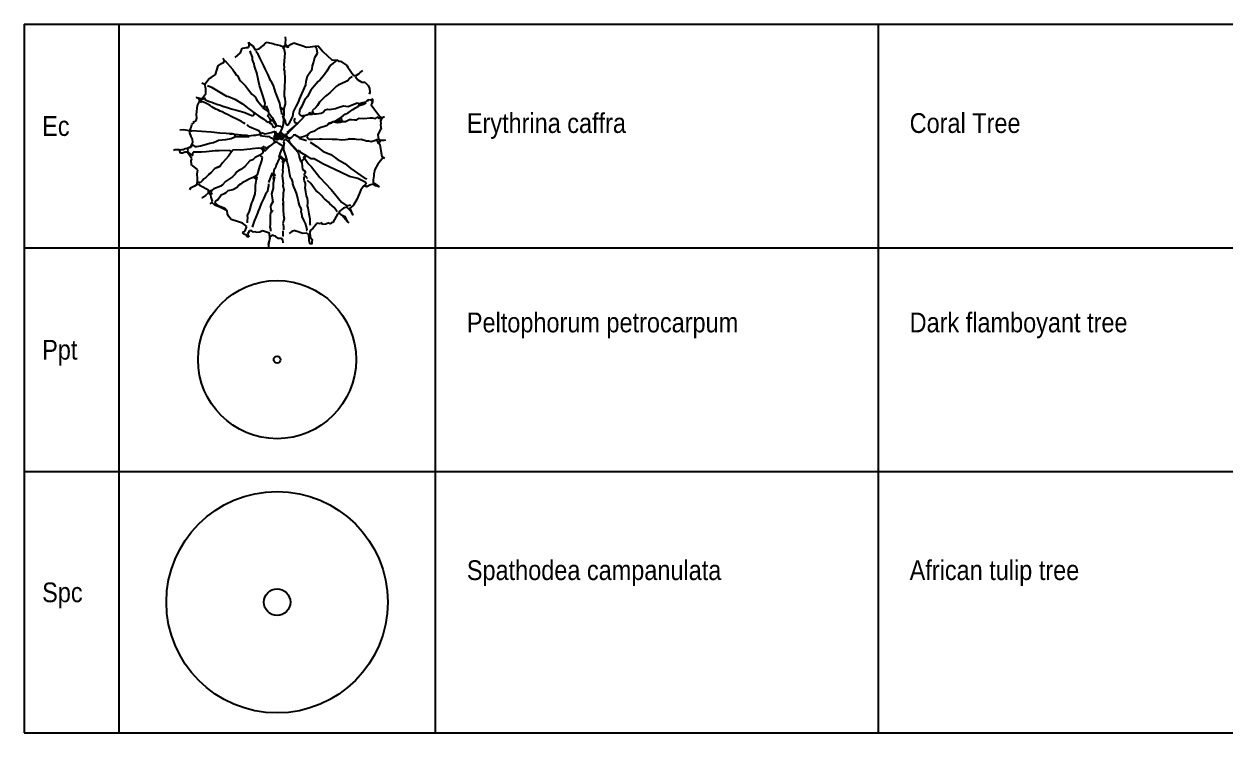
# Model space of a CAD drawing. Extents: x -2743 to -1606, y 314 to 679.
# Drawn here: x -1854.06 to -1816.06, y 555.73 to 578.15 of the extents above; entities that cross this region are included whole.
import ezdxf
from ezdxf.enums import TextEntityAlignment as Align

# ---------------------------------------------------------------- set-up
doc = ezdxf.new("R2010")
doc.units = 0
doc.header["$MEASUREMENT"] = 0
for name, color, linetype in [('Erythrina caffra', 3, 'Continuous'), ('LA-PLNT-DESIGN TEXT', 63, 'Continuous'), ('LA-PLNT-TABLE LINE', 202, 'Continuous'), ('Peltophorum petrocarpum', 71, 'Continuous'), ('Spathodea campanulata', 71, 'Continuous')]:
    doc.layers.add(name, color=color, linetype=linetype)
doc.styles.add('PLNT-LEG', font='arial.ttf', dxfattribs={"width": 0.85})

# ---------------------------------------------------------------- blocks, each defined once
blk = doc.blocks.new('PL-TAB')
at = {"style": 'PLNT-LEG'}
for tag, width, p in [('ABRV.', 0.85, (1.439, 0)), ('SYMBOL', 0.85, (7.527, 0)), ('HEIGHT', 0.85, (42.963, 0)), ('SPREAD', 0.85, (46.921, 0)), ('CALIBER', 0.85, (50.966, 0)), ('ROOTS', 0.85, (54.958, 0)), ('SPACING', 0.75, (59.078, 0)), ('QUANTITY', 0.9, (63.622, 0)), ('REMARKS', 0.9, (69.211, 0))]:
    blk.add_attdef(tag, text='', height=0.625, dxfattribs=dict(at, width=width)).set_placement(p, align=Align.CENTER)
at = {"style": 'PLNT-LEG', "width": 0.85}
for tag, p in [('BOTANICAL-NAME', (14, 0)), ('COMMON-NAME', (28, 0))]:
    blk.add_attdef(tag, p, '', height=0.625, dxfattribs=at)
blk = doc.blocks.new('SPATHODEA CAMPANULATA')
for radius in [3.5, 0.42]:
    blk.add_circle((0, 0), radius)
blk = doc.blocks.new('Peltophorum petrocarpum')
at = {"layer": 'Peltophorum petrocarpum'}
for radius in [2.5, 0.107]:
    blk.add_circle((0, 0), radius, dxfattribs=at)
blk = doc.blocks.new('Erythrina caffra')
at = {"layer": 'Erythrina caffra'}
for p, q in [((0.277, 3.023), (0.262, 3.13)), ((-1.158, 2.622), (-1.107, 2.778)), ((-1.107, 2.778), (-1.023, 2.787)), ((-1.023, 2.787), (-0.968, 2.792)), ((-0.968, 2.792), (-0.905, 2.799)), ((-0.905, 2.799), (-0.878, 2.847)), ((-0.878, 2.847), (-0.89, 2.966)), ((-0.89, 2.966), (-0.848, 2.899)), ((-0.826, 2.613), (-0.849, 2.687)), ((-0.848, 2.899), (-0.762, 2.848)), ((-0.762, 2.848), (-0.69, 2.725)), ((-0.69, 2.725), (-0.562, 2.749)), ((-0.602, 2.583), (-0.673, 2.665)), ((-0.562, 2.749), (-0.442, 2.856)), ((-0.442, 2.856), (-0.37, 2.944)), ((-0.37, 2.944), (-0.316, 2.963)), ((-0.316, 2.963), (-0.24, 2.946)), ((-0.24, 2.946), (-0.132, 2.922)), ((-0.132, 2.922), (-0.084, 2.902)), ((-0.084, 2.902), (0.107, 2.854)), ((0.107, 2.854), (0.206, 2.818)), ((0.185, 2.778), (0.281, 2.84)), ((0.222, 2.76), (0.185, 2.778)), ((0.206, 2.818), (0.268, 2.902)), ((0.255, 2.605), (0.222, 2.76)), ((0.268, 2.902), (0.269, 2.959)), ((0.268, 2.902), (0.32, 2.84)), ((0.269, 2.959), (0.277, 3.023)), ((0.281, 2.84), (0.319, 2.809)), ((0.319, 2.809), (0.375, 2.814)), ((0.32, 2.84), (0.401, 2.87)), ((0.401, 2.87), (0.444, 2.899)), ((0.444, 2.899), (0.531, 2.943)), ((0.531, 2.943), (0.692, 2.888)), ((0.692, 2.888), (0.779, 2.862)), ((0.779, 2.862), (0.925, 2.806)), ((0.925, 2.806), (1.051, 2.819)), ((1.051, 2.819), (1.19, 2.833)), ((1.19, 2.833), (1.295, 2.843)), ((1.257, 2.758), (1.19, 2.833)), ((1.279, 2.613), (1.257, 2.758)), ((1.295, 2.843), (1.446, 2.67)), ((1.446, 2.67), (1.733, 2.405)), ((-1.652, 2.386), (-1.414, 2.114)), ((-1.323, 2.475), (-1.158, 2.622)), ((-0.775, 2.488), (-0.826, 2.613)), ((-0.774, 2.41), (-0.775, 2.488)), ((-0.755, 2.356), (-0.774, 2.41)), ((-0.726, 2.274), (-0.755, 2.356)), ((-0.545, 2.472), (-0.602, 2.583)), ((-0.474, 2.324), (-0.545, 2.472)), ((-0.421, 2.217), (-0.474, 2.324)), ((0.227, 2.257), (0.235, 2.353)), ((0.235, 2.353), (0.247, 2.516)), ((0.247, 2.516), (0.255, 2.605)), ((1.122, 2.217), (1.147, 2.311)), ((1.147, 2.311), (1.19, 2.481)), ((1.19, 2.481), (1.279, 2.613)), ((1.894, 2.396), (1.714, 2.244)), ((1.733, 2.405), (1.894, 2.396)), ((1.887, 2.41), (1.942, 2.359)), ((1.942, 2.359), (2.001, 2.361)), ((2.001, 2.361), (2.201, 2.23)), ((-1.414, 2.114), (-1.347, 2.015)), ((-1.347, 2.015), (-1.293, 1.932)), ((-1.293, 1.932), (-1.252, 1.905)), ((-1.252, 1.905), (-1.195, 1.794)), ((-0.709, 2.209), (-0.726, 2.274)), ((-0.688, 2.141), (-0.709, 2.209)), ((-0.645, 1.997), (-0.688, 2.141)), ((-0.559, 1.594), (-0.645, 1.997)), ((-0.375, 2.116), (-0.421, 2.217)), ((-0.28, 1.935), (-0.375, 2.116)), ((-0.228, 1.803), (-0.28, 1.935)), ((0.236, 2.16), (0.227, 2.257)), ((0.228, 2.102), (0.236, 2.16)), ((0.248, 2.048), (0.228, 2.102)), ((0.26, 1.789), (0.248, 2.048)), ((0.967, 1.895), (1.114, 2.114)), ((1.114, 2.114), (1.122, 2.217)), ((1.569, 2.043), (1.47, 1.9)), ((1.643, 2.174), (1.569, 2.043)), ((1.714, 2.244), (1.643, 2.174)), ((2.201, 2.23), (2.232, 2.173)), ((2.232, 2.173), (2.431, 1.901)), ((2.431, 1.901), (2.531, 1.928)), ((2.531, 1.928), (2.484, 1.871)), ((2.58, 1.965), (2.531, 1.928)), ((2.531, 1.928), (2.58, 1.965)), ((2.58, 1.965), (2.628, 2.009)), ((2.628, 2.009), (2.71, 2.07)), ((-2.256, 1.491), (-2.288, 1.632)), ((-2.203, 1.595), (-2.078, 1.537)), ((-2.078, 1.537), (-1.599, 1.261)), ((-1.195, 1.794), (-1.158, 1.745)), ((-1.158, 1.745), (-1.053, 1.639)), ((-1.053, 1.639), (-1.002, 1.585)), ((-1.002, 1.585), (-0.937, 1.5)), ((-0.518, 1.464), (-0.559, 1.594)), ((-0.208, 1.749), (-0.228, 1.803)), ((-0.171, 1.693), (-0.208, 1.749)), ((-0.112, 1.593), (-0.171, 1.693)), ((-0.048, 1.381), (-0.112, 1.593)), ((0.239, 1.255), (0.245, 1.622)), ((0.245, 1.622), (0.255, 1.69)), ((0.255, 1.69), (0.26, 1.789)), ((0.79, 1.349), (0.908, 1.611)), ((0.908, 1.611), (0.921, 1.721)), ((0.921, 1.721), (0.967, 1.895)), ((1.175, 1.578), (1.065, 1.443)), ((1.302, 1.717), (1.175, 1.578)), ((1.354, 1.758), (1.302, 1.717)), ((1.404, 1.826), (1.354, 1.758)), ((1.47, 1.9), (1.404, 1.826)), ((1.867, 1.563), (1.672, 1.363)), ((1.939, 1.612), (1.867, 1.563)), ((2.004, 1.636), (1.939, 1.612)), ((2.206, 1.727), (2.004, 1.636)), ((2.248, 1.763), (2.206, 1.727)), ((2.305, 1.825), (2.248, 1.763)), ((2.371, 1.867), (2.305, 1.825)), ((2.484, 1.871), (2.55, 1.772)), ((2.55, 1.772), (2.681, 1.697)), ((2.783, 1.69), (2.681, 1.697)), ((2.681, 1.697), (2.783, 1.69)), ((2.783, 1.69), (2.885, 1.594)), ((2.885, 1.594), (2.918, 1.502)), ((-2.531, 1.217), (-2.559, 1.207)), ((-2.559, 1.207), (-2.531, 1.217)), ((-2.471, 1.173), (-2.531, 1.217)), ((-2.531, 1.217), (-2.412, 1.183)), ((-2.44, 1.11), (-2.471, 1.173)), ((-2.425, 1.072), (-2.401, 1.142)), ((-2.412, 1.183), (-2.366, 1.184)), ((-2.401, 1.142), (-2.341, 1.176)), ((-2.366, 1.184), (-2.248, 1.344)), ((-2.341, 1.176), (-2.309, 1.214)), ((-2.309, 1.214), (-2.277, 1.137)), ((-2.248, 1.407), (-2.256, 1.491)), ((-2.248, 1.344), (-2.248, 1.407)), ((-1.599, 1.261), (-1.531, 1.25)), ((-1.531, 1.25), (-1.336, 1.167)), ((-1.336, 1.167), (-1.093, 1.019)), ((-0.937, 1.5), (-0.905, 1.461)), ((-0.905, 1.461), (-0.799, 1.323)), ((-0.799, 1.323), (-0.692, 1.236)), ((-0.692, 1.236), (-0.658, 1.176)), ((-0.658, 1.176), (-0.627, 1.119)), ((-0.487, 1.369), (-0.518, 1.464)), ((-0.446, 1.278), (-0.487, 1.369)), ((-0.379, 1.031), (-0.446, 1.278)), ((0.082, 1.031), (-0.048, 1.381)), ((0.254, 1.179), (0.239, 1.255)), ((0.264, 1.074), (0.254, 1.179)), ((0.674, 1.066), (0.706, 1.161)), ((0.706, 1.161), (0.79, 1.349)), ((0.966, 1.243), (0.872, 1.128)), ((1.065, 1.443), (0.966, 1.243)), ((1.477, 1.203), (1.381, 1.109)), ((1.531, 1.254), (1.477, 1.203)), ((1.574, 1.29), (1.531, 1.254)), ((1.672, 1.363), (1.574, 1.29)), ((2.809, 1.08), (2.884, 1.147)), ((2.868, 1.089), (2.884, 1.147)), ((2.884, 1.147), (2.958, 1.144)), ((2.937, 1.385), (2.913, 1.315)), ((2.918, 1.502), (2.937, 1.385)), ((2.958, 1.144), (3.036, 1.176)), ((3.021, 1.08), (2.958, 1.144)), ((3.015, 1.167), (3.021, 1.08)), ((-2.544, 0.67), (-2.537, 0.779)), ((-2.537, 0.779), (-2.531, 0.865)), ((-2.531, 0.865), (-2.52, 0.957)), ((-2.52, 0.957), (-2.44, 1.11)), ((-2.425, 1.072), (-2.433, 1.047)), ((-2.377, 1.077), (-2.425, 1.072)), ((-2.33, 1.071), (-2.377, 1.077)), ((-2.23, 1.021), (-2.33, 1.071)), ((-2.277, 1.137), (-2.135, 1.091)), ((-2.119, 0.962), (-2.23, 1.021)), ((-2.135, 1.091), (-2.066, 1.066)), ((-2.061, 0.915), (-2.119, 0.962)), ((-2.066, 1.066), (-1.992, 1.038)), ((-1.938, 0.847), (-2.061, 0.915)), ((-1.992, 1.038), (-1.868, 0.994)), ((-1.853, 0.809), (-1.938, 0.847)), ((-1.868, 0.994), (-1.788, 0.967)), ((-1.798, 0.783), (-1.853, 0.809)), ((-1.739, 0.761), (-1.798, 0.783)), ((-1.788, 0.967), (-1.715, 0.939)), ((-1.643, 0.714), (-1.739, 0.761)), ((-1.715, 0.939), (-1.534, 0.887)), ((-1.534, 0.887), (-1.447, 0.861)), ((-1.447, 0.861), (-1.283, 0.81)), ((-1.283, 0.81), (-1.171, 0.783)), ((-1.171, 0.783), (-1.092, 0.762)), ((-1.093, 1.019), (-0.889, 0.853)), ((-1.092, 0.762), (-1.022, 0.738)), ((-0.889, 0.853), (-0.586, 0.637)), ((-0.719, 0.694), (-0.784, 0.786)), ((-0.627, 1.119), (-0.459, 0.917)), ((-0.459, 0.917), (-0.382, 0.95)), ((-0.446, 0.887), (-0.378, 0.915)), ((-0.269, 0.774), (-0.446, 0.887)), ((-0.382, 0.95), (-0.379, 1.031)), ((-0.378, 0.915), (-0.347, 0.953)), ((-0.347, 0.953), (-0.269, 0.774)), ((-0.249, 0.681), (-0.269, 0.774)), ((0.109, 0.9), (0.082, 1.031)), ((0.137, 0.801), (0.109, 0.9)), ((0.109, 0.9), (0.215, 0.834)), ((0.152, 0.686), (0.137, 0.801)), ((0.21, 0.773), (0.209, 0.678)), ((0.215, 0.834), (0.21, 0.773)), ((0.215, 0.834), (0.21, 0.773)), ((0.215, 0.834), (0.271, 1.005)), ((0.271, 1.005), (0.264, 1.074)), ((0.497, 0.615), (0.524, 0.766)), ((0.524, 0.766), (0.571, 0.862)), ((0.571, 0.862), (0.603, 0.925)), ((0.603, 0.925), (0.674, 1.066)), ((0.71, 0.813), (0.701, 0.692)), ((0.784, 0.943), (0.71, 0.813)), ((0.872, 1.128), (0.784, 0.943)), ((1.231, 0.911), (1.106, 0.789)), ((1.106, 0.789), (1.154, 0.699)), ((1.276, 0.958), (1.231, 0.911)), ((1.343, 1.063), (1.276, 0.958)), ((1.381, 1.109), (1.343, 1.063)), ((1.452, 0.75), (1.518, 0.823)), ((1.518, 0.823), (1.59, 0.841)), ((1.59, 0.841), (1.658, 0.837)), ((1.658, 0.837), (1.852, 0.864)), ((1.852, 0.864), (1.929, 0.903)), ((1.865, 0.841), (1.868, 0.844)), ((1.929, 0.903), (1.991, 0.917)), ((1.991, 0.917), (2.097, 0.952)), ((2.097, 0.952), (2.243, 0.935)), ((2.243, 0.935), (2.531, 1.045)), ((2.245, 0.734), (2.394, 0.837)), ((2.394, 0.837), (2.438, 0.852)), ((2.438, 0.852), (2.483, 0.892)), ((2.483, 0.892), (2.57, 0.936)), ((2.531, 1.045), (2.608, 1.021)), ((2.57, 0.936), (2.608, 1.021)), ((2.737, 0.991), (2.594, 0.949)), ((2.608, 1.021), (2.672, 1.045)), ((2.608, 1.021), (2.672, 1.045)), ((2.672, 1.045), (2.809, 1.08)), ((2.672, 1.045), (2.81, 1.041)), ((2.81, 1.041), (2.737, 0.991)), ((2.829, 1.057), (2.832, 1.061)), ((2.969, 0.994), (2.977, 0.987)), ((3.021, 1.08), (2.977, 0.987)), ((3.021, 1.08), (2.977, 0.987)), ((2.977, 0.987), (3.059, 0.869)), ((3.059, 0.869), (3.244, 0.609)), ((-2.692, 0.356), (-2.617, 0.423)), ((-2.617, 0.423), (-2.656, 0.461)), ((-2.633, 0.442), (-2.553, 0.486)), ((-2.553, 0.486), (-2.539, 0.557)), ((-2.539, 0.557), (-2.544, 0.67)), ((-1.543, 0.664), (-1.643, 0.714)), ((-1.476, 0.629), (-1.543, 0.664)), ((-1.365, 0.57), (-1.476, 0.629)), ((-1.317, 0.55), (-1.365, 0.57)), ((-1.254, 0.524), (-1.317, 0.55)), ((-1.124, 0.456), (-1.254, 0.524)), ((-1.061, 0.417), (-1.124, 0.456)), ((-1.004, 0.384), (-1.061, 0.417)), ((-1.022, 0.738), (-0.901, 0.69)), ((-1.004, 0.384), (-1.004, 0.384)), ((-0.901, 0.69), (-0.766, 0.637)), ((-0.766, 0.637), (-0.719, 0.694)), ((-0.586, 0.637), (-0.421, 0.534)), ((-0.421, 0.534), (-0.344, 0.471)), ((-0.344, 0.471), (-0.28, 0.432)), ((-0.298, 0.638), (-0.249, 0.681)), ((-0.239, 0.577), (-0.298, 0.638)), ((-0.28, 0.432), (-0.217, 0.463)), ((-0.242, 0.4), (-0.167, 0.531)), ((-0.157, 0.363), (-0.242, 0.4)), ((-0.24, 0.693), (-0.155, 0.585)), ((-0.195, 0.497), (-0.239, 0.577)), ((-0.217, 0.463), (-0.195, 0.497)), ((-0.167, 0.531), (-0.022, 0.317)), ((-0.155, 0.585), (-0.042, 0.371)), ((0.209, 0.678), (0.152, 0.686)), ((0.178, 0.633), (0.209, 0.678)), ((0.202, 0.568), (0.178, 0.633)), ((0.199, 0.424), (0.216, 0.506)), ((0.206, 0.361), (0.199, 0.424)), ((0.209, 0.678), (0.202, 0.568)), ((0.216, 0.506), (0.202, 0.568)), ((0.202, 0.568), (0.243, 0.516)), ((0.243, 0.516), (0.261, 0.405)), ((0.261, 0.405), (0.314, 0.336)), ((0.656, 0.402), (0.308, 0.111)), ((0.656, 0.402), (0.348, 0.097)), ((0.37, 0.367), (0.497, 0.615)), ((0.566, 0.559), (0.544, 0.493)), ((0.544, 0.493), (0.551, 0.424)), ((0.551, 0.424), (0.656, 0.402)), ((0.733, 0.474), (0.656, 0.402)), ((0.701, 0.692), (0.774, 0.626)), ((0.898, 0.652), (0.733, 0.474)), ((0.774, 0.626), (0.825, 0.648)), ((0.774, 0.626), (0.825, 0.648)), ((0.825, 0.648), (0.898, 0.652)), ((0.898, 0.652), (0.942, 0.667)), ((0.942, 0.667), (1.016, 0.703)), ((1.124, 0.678), (0.942, 0.667)), ((1.016, 0.703), (1.046, 0.755)), ((1.046, 0.755), (1.124, 0.678)), ((1.154, 0.699), (1.231, 0.7)), ((1.231, 0.7), (1.322, 0.709)), ((1.322, 0.709), (1.392, 0.716)), ((1.392, 0.716), (1.452, 0.75)), ((1.587, 0.344), (1.644, 0.413)), ((1.716, 0.4), (1.606, 0.367)), ((1.644, 0.413), (1.7, 0.419)), ((1.7, 0.419), (1.756, 0.449)), ((1.756, 0.449), (1.716, 0.4)), ((1.756, 0.449), (1.859, 0.481)), ((1.915, 0.416), (1.756, 0.449)), ((1.859, 0.481), (2.025, 0.582)), ((1.869, 0.454), (1.859, 0.481)), ((1.869, 0.454), (1.979, 0.51)), ((1.95, 0.451), (1.869, 0.454)), ((1.995, 0.428), (1.915, 0.416)), ((1.997, 0.477), (1.95, 0.451)), ((1.979, 0.51), (1.997, 0.477)), ((2.105, 0.453), (1.995, 0.428)), ((2.025, 0.582), (2.112, 0.658)), ((2.025, 0.582), (2.035, 0.477)), ((2.035, 0.477), (2.105, 0.453)), ((2.105, 0.453), (2.168, 0.452)), ((2.112, 0.658), (2.155, 0.687)), ((2.155, 0.687), (2.245, 0.734)), ((2.168, 0.452), (2.291, 0.524)), ((2.291, 0.524), (2.355, 0.517)), ((2.355, 0.517), (2.444, 0.508)), ((2.444, 0.508), (2.522, 0.509)), ((2.522, 0.509), (2.597, 0.562)), ((2.597, 0.562), (2.739, 0.555)), ((2.739, 0.555), (2.942, 0.568)), ((2.942, 0.568), (3.005, 0.568)), ((3.005, 0.568), (3.109, 0.546)), ((3.109, 0.546), (3.157, 0.597)), ((3.157, 0.597), (3.267, 0.559)), ((3.251, 0.539), (3.157, 0.597)), ((3.244, 0.609), (3.311, 0.574)), ((3.267, 0.559), (3.251, 0.539)), ((3.279, 0.401), (3.27, 0.344)), ((3.311, 0.574), (3.272, 0.471)), ((3.272, 0.471), (3.279, 0.401)), ((3.311, 0.574), (3.391, 0.617)), ((-2.964, 0.194), (-3.073, 0.187)), ((-2.899, 0.18), (-2.964, 0.194)), ((-2.771, 0.164), (-2.899, 0.18)), ((-2.771, 0.164), (-2.718, 0.268)), ((-2.757, 0.095), (-2.771, 0.164)), ((-2.69, 0.162), (-2.771, 0.164)), ((-2.771, 0.164), (-2.69, 0.162)), ((-2.713, -0.023), (-2.757, 0.095)), ((-2.718, 0.268), (-2.692, 0.356)), ((-2.084, 0.121), (-2.69, 0.162)), ((-1.805, 0.085), (-2.084, 0.121)), ((-1.413, 0.065), (-1.805, 0.085)), ((-1.508, 0.066), (-1.413, 0.065)), ((-1.329, 0.041), (-1.413, 0.065)), ((-1.332, -0.033), (-1.312, 0.047)), ((-1.332, -0.033), (-1.329, 0.041)), ((-1.329, 0.041), (-1.241, 0.04)), ((-1.312, 0.047), (-1.241, 0.04)), ((-1.241, 0.04), (-1.195, 0.034)), ((-1.241, 0.04), (-1.134, 0.029)), ((-1.195, 0.034), (-1.134, 0.029)), ((-1.134, 0.029), (-1.043, 0)), ((-1.134, 0.029), (-1.039, 0.028)), ((-1.039, 0.028), (-0.933, 0.025)), ((-0.913, 0.316), (-0.955, 0.343)), ((-0.933, 0.025), (-0.91, 0.006)), ((-0.853, 0.279), (-0.913, 0.316)), ((-0.91, 0.006), (-0.819, 0.008)), ((-0.805, 0.259), (-0.853, 0.279)), ((-0.819, 0.008), (-0.746, 0.019)), ((-0.731, 0.225), (-0.805, 0.259)), ((-0.746, 0.019), (-0.676, 0.019)), ((-0.684, 0.205), (-0.731, 0.225)), ((-0.603, 0.171), (-0.684, 0.205)), ((-0.676, 0.019), (-0.538, 0.054)), ((-0.55, 0.141), (-0.603, 0.171)), ((-0.521, 0.091), (-0.55, 0.141)), ((-0.538, 0.054), (-0.521, 0.091)), ((-0.533, -0.002), (-0.491, 0.111)), ((-0.491, 0.111), (-0.378, 0.07)), ((-0.378, 0.07), (-0.285, 0.09)), ((-0.285, 0.09), (-0.192, 0.11)), ((-0.192, 0.11), (-0.065, 0.147)), ((-0.101, 0.26), (-0.157, 0.363)), ((-0.022, 0.317), (-0.101, 0.26)), ((-0.098, -0.018), (-0.064, 0.031)), ((-0.087, -0.059), (-0.041, 0.051)), ((-0.064, 0.031), (-0.065, 0.147)), ((-0.065, 0.147), (-0.018, 0.064)), ((-0.06, -0.05), (-0.013, 0.008)), ((-0.042, 0.371), (-0.003, 0.333)), ((-0.041, 0.051), (0.061, 0.044)), ((-0.025, -0.046), (0.1, 0.012)), ((-0.018, 0.064), (0.058, 0.078)), ((-0.013, 0.008), (0.074, 0.02)), ((-0.003, 0.333), (0.095, 0.304)), ((0.058, 0.078), (0.127, 0.163)), ((0.061, 0.044), (0.115, 0.109)), ((0.074, 0.02), (0.118, 0.074)), ((0.095, 0.304), (0.17, 0.255)), ((0.115, 0.109), (0.184, 0.052)), ((0.118, 0.074), (0.157, 0.043)), ((0.122, 0.039), (0.142, -0.054)), ((0.127, 0.163), (0.17, 0.255)), ((0.157, 0.043), (0.178, -0.064)), ((0.17, 0.255), (0.206, 0.361)), ((0.184, 0.052), (0.213, -0.061)), ((0.257, 0.063), (0.25, -0.015)), ((0.348, 0.097), (0.273, 0.044)), ((0.273, 0.044), (0.304, -0.027)), ((0.314, 0.336), (0.37, 0.367)), ((0.441, -0.056), (0.545, 0.032)), ((0.545, 0.032), (0.536, 0.052)), ((0.554, 0.044), (0.704, -0.047)), ((0.852, -0.007), (0.967, 0.039)), ((0.978, 0.03), (0.939, -0.034)), ((0.967, 0.039), (1.025, 0.087)), ((1.025, 0.087), (1.091, 0.129)), ((1.091, 0.129), (1.191, 0.157)), ((1.191, 0.157), (1.323, 0.241)), ((1.323, 0.241), (1.383, 0.275)), ((1.383, 0.275), (1.503, 0.304)), ((1.503, 0.304), (1.587, 0.344)), ((3.282, 0.226), (3.184, 0.05)), ((3.184, 0.05), (3.209, -0.099)), ((3.27, 0.344), (3.277, 0.274)), ((3.277, 0.274), (3.294, 0.216)), ((-2.839, -0.388), (-2.728, -0.331)), ((-2.839, -0.388), (-2.715, -0.355)), ((-2.728, -0.331), (-2.66, -0.208)), ((-2.715, -0.355), (-2.677, -0.277)), ((-2.67, -0.104), (-2.713, -0.023)), ((-2.677, -0.277), (-2.605, -0.336)), ((-2.66, -0.208), (-2.67, -0.104)), ((-2.605, -0.336), (-2.541, -0.337)), ((-2.541, -0.337), (-2.417, -0.311)), ((-2.417, -0.311), (-2.304, -0.282)), ((-2.304, -0.282), (-2.129, -0.232)), ((-2.129, -0.232), (-2.009, -0.203)), ((-2.009, -0.203), (-1.914, -0.165)), ((-1.914, -0.165), (-1.857, -0.135)), ((-1.857, -0.135), (-1.623, -0.115)), ((-1.623, -0.115), (-1.45, -0.083)), ((-1.45, -0.083), (-1.332, -0.033)), ((-1.032, -0.041), (-1.332, -0.033)), ((-1.043, 0), (-0.951, -0.005)), ((-0.882, -0.03), (-1.032, -0.041)), ((-0.951, -0.005), (-0.882, -0.03)), ((-0.298, -0.028), (-0.533, -0.002)), ((-0.5, -0.393), (-0.395, -0.319)), ((-0.22, -0.316), (-0.396, -0.492)), ((-0.395, -0.319), (-0.39, -0.368)), ((-0.39, -0.368), (-0.339, -0.384)), ((-0.339, -0.384), (-0.22, -0.316)), ((-0.249, -0.023), (-0.298, -0.028)), ((-0.174, -0.072), (-0.249, -0.023)), ((-0.177, -0.287), (-0.22, -0.316)), ((-0.121, -0.242), (-0.177, -0.287)), ((-0.099, -0.113), (-0.174, -0.072)), ((-0.011, -0.185), (-0.121, -0.242)), ((-0.067, -0.191), (-0.099, -0.113)), ((-0.016, -0.13), (-0.087, -0.059)), ((-0.006, -0.093), (-0.06, -0.05)), ((0.097, -0.03), (-0.025, -0.046)), ((0.092, -0.091), (-0.016, -0.13)), ((0.066, -0.248), (-0.011, -0.185)), ((0.093, -0.059), (-0.006, -0.093)), ((0.198, -0.337), (0.066, -0.248)), ((0.162, -0.122), (0.092, -0.091)), ((0.159, -0.087), (0.093, -0.059)), ((0.142, -0.054), (0.097, -0.03)), ((0.155, -0.429), (0.198, -0.337)), ((0.178, -0.064), (0.159, -0.087)), ((0.213, -0.061), (0.162, -0.122)), ((0.263, -0.102), (0.189, -0.176)), ((0.189, -0.176), (0.219, -0.233)), ((0.219, -0.233), (0.198, -0.337)), ((0.198, -0.337), (0.201, -0.435)), ((0.25, -0.015), (0.327, -0.078)), ((0.382, -0.206), (0.263, -0.102)), ((0.304, -0.027), (0.352, -0.047)), ((0.327, -0.078), (0.441, -0.056)), ((0.352, -0.047), (0.441, -0.056)), ((0.441, -0.056), (0.359, -0.117)), ((0.359, -0.117), (0.392, -0.194)), ((0.673, -0.539), (0.382, -0.206)), ((0.392, -0.194), (0.653, -0.485)), ((0.931, -0.158), (0.697, -0.079)), ((0.704, -0.047), (0.786, -0.025)), ((0.786, -0.025), (0.852, -0.007)), ((0.939, -0.034), (1.002, -0.098)), ((1.002, -0.098), (1.125, -0.103)), ((1.046, -0.2), (1.259, -0.336)), ((1.125, -0.103), (1.342, -0.089)), ((1.259, -0.336), (1.453, -0.494)), ((1.342, -0.089), (1.42, -0.095)), ((1.42, -0.095), (1.737, -0.098)), ((1.737, -0.098), (1.809, -0.105)), ((1.809, -0.105), (1.89, -0.108)), ((1.89, -0.108), (1.965, -0.118)), ((1.965, -0.118), (2.05, -0.123)), ((2.05, -0.123), (2.158, -0.116)), ((2.158, -0.116), (2.248, -0.1)), ((2.248, -0.1), (2.304, -0.094)), ((2.304, -0.094), (2.248, -0.1)), ((2.304, -0.094), (2.451, -0.087)), ((2.451, -0.087), (2.499, -0.106)), ((2.499, -0.106), (2.573, -0.11)), ((2.573, -0.11), (2.657, -0.108)), ((2.657, -0.108), (2.827, -0.151)), ((2.827, -0.151), (2.891, -0.159)), ((2.891, -0.159), (2.97, -0.172)), ((2.97, -0.172), (3.114, -0.136)), ((3.114, -0.136), (3.174, -0.102)), ((3.179, -0.151), (3.114, -0.136)), ((3.174, -0.102), (3.273, -0.138)), ((3.205, -0.236), (3.179, -0.151)), ((3.273, -0.138), (3.205, -0.236)), ((3.209, -0.099), (3.273, -0.138)), ((3.273, -0.138), (3.385, -0.134)), ((3.385, -0.134), (3.441, -0.128)), ((-3.225, -0.437), (-3.279, -0.457)), ((-3.087, -0.441), (-3.225, -0.437)), ((-3.087, -0.441), (-3.025, -0.428)), ((-3.056, -0.544), (-3.087, -0.441)), ((-2.992, -0.544), (-3.056, -0.544)), ((-3.025, -0.428), (-2.965, -0.425)), ((-2.907, -0.518), (-2.992, -0.544)), ((-2.965, -0.425), (-2.905, -0.398)), ((-2.84, -0.515), (-2.907, -0.518)), ((-2.905, -0.398), (-2.839, -0.388)), ((-2.783, -0.594), (-2.84, -0.515)), ((-2.799, -0.465), (-2.839, -0.388)), ((-2.828, -0.493), (-2.799, -0.465)), ((-2.663, -0.627), (-2.828, -0.493)), ((-2.696, -0.722), (-2.783, -0.594)), ((-2.718, -0.788), (-2.696, -0.722)), ((-2.651, -0.51), (-2.681, -0.594)), ((-2.681, -0.594), (-2.663, -0.627)), ((-2.604, -0.516), (-2.651, -0.51)), ((-2.394, -0.509), (-2.604, -0.516)), ((-2.243, -0.504), (-2.394, -0.509)), ((-1.961, -0.473), (-2.243, -0.504)), ((-1.831, -0.47), (-1.961, -0.473)), ((-1.49, -0.461), (-1.831, -0.47)), ((-1.627, -0.745), (-1.723, -0.847)), ((-1.539, -0.645), (-1.627, -0.745)), ((-1.489, -0.577), (-1.539, -0.645)), ((-1.455, -0.496), (-1.49, -0.461)), ((-1.403, -0.455), (-1.489, -0.577)), ((-1.298, -0.445), (-1.403, -0.455)), ((-1.157, -0.452), (-1.298, -0.445)), ((-0.847, -0.417), (-1.157, -0.452)), ((-0.767, -0.751), (-0.858, -0.792)), ((-0.791, -0.412), (-0.847, -0.417)), ((-0.589, -0.384), (-0.791, -0.412)), ((-0.693, -0.683), (-0.767, -0.751)), ((-0.549, -0.609), (-0.693, -0.683)), ((-0.5, -0.393), (-0.589, -0.384)), ((-0.549, -0.609), (-0.453, -0.547)), ((-0.459, -0.67), (-0.549, -0.609)), ((-0.41, -0.416), (-0.5, -0.393)), ((-0.425, -0.474), (-0.5, -0.393)), ((-0.482, -0.793), (-0.459, -0.67)), ((-0.453, -0.547), (-0.425, -0.474)), ((-0.396, -0.492), (-0.41, -0.416)), ((0.066, -0.709), (-0.025, -0.923)), ((0.075, -0.659), (0.044, -0.698)), ((0.062, -0.661), (0.109, -0.54)), ((0.123, -0.679), (0.066, -0.709)), ((0.131, -0.654), (0.075, -0.659)), ((0.109, -0.54), (0.155, -0.429)), ((0.194, -0.788), (0.123, -0.679)), ((0.21, -0.737), (0.131, -0.654)), ((0.201, -0.435), (0.222, -0.504)), ((0.308, -0.766), (0.21, -0.737)), ((0.222, -0.504), (0.246, -0.568)), ((0.246, -0.568), (0.308, -0.766)), ((0.653, -0.485), (0.71, -0.455)), ((0.702, -0.621), (0.673, -0.539)), ((0.723, -0.689), (0.702, -0.621)), ((0.71, -0.455), (0.715, -0.504)), ((0.715, -0.504), (0.827, -0.57)), ((0.74, -0.755), (0.723, -0.689)), ((0.756, -0.813), (0.74, -0.755)), ((0.844, -0.737), (0.766, -0.801)), ((0.827, -0.57), (0.911, -0.6)), ((0.911, -0.6), (0.838, -0.674)), ((0.838, -0.674), (0.844, -0.737)), ((0.939, -0.629), (0.86, -0.686)), ((0.86, -0.686), (0.98, -0.868)), ((1.078, -0.724), (0.939, -0.629)), ((1.174, -0.725), (1.078, -0.724)), ((1.447, -0.884), (1.174, -0.725)), ((1.453, -0.494), (1.697, -0.59)), ((1.697, -0.59), (1.903, -0.733)), ((1.903, -0.733), (2.138, -0.873)), ((-2.732, -0.891), (-2.709, -0.878)), ((-2.503, -1.073), (-2.732, -0.891)), ((-2.709, -0.878), (-2.718, -0.788)), ((-2.523, -1.223), (-2.518, -1.13)), ((-2.518, -1.13), (-2.503, -1.073)), ((-1.978, -1.041), (-2.095, -1.169)), ((-1.894, -1.001), (-1.978, -1.041)), ((-1.803, -0.96), (-1.894, -1.001)), ((-1.894, -1.001), (-1.803, -0.96)), ((-1.803, -0.96), (-1.894, -1.001)), ((-1.723, -0.847), (-1.803, -0.96)), ((-1.271, -1.139), (-1.327, -1.208)), ((-1.208, -1.094), (-1.271, -1.139)), ((-1.271, -1.139), (-1.208, -1.094)), ((-1.148, -1.06), (-1.208, -1.094)), ((-1.105, -1.031), (-1.148, -1.06)), ((-1.017, -0.962), (-1.105, -1.031)), ((-0.858, -0.792), (-1.017, -0.962)), ((-0.614, -1.228), (-0.541, -0.968)), ((-0.541, -0.968), (-0.515, -0.88)), ((-0.515, -0.88), (-0.482, -0.793)), ((-0.107, -1.086), (-0.108, -1.181)), ((-0.054, -1.014), (-0.107, -1.086)), ((-0.025, -0.923), (-0.054, -1.014)), ((0.179, -1.128), (0.163, -1.256)), ((0.171, -0.801), (0.194, -0.788)), ((0.193, -0.852), (0.171, -0.801)), ((0.178, -1.012), (0.173, -1.072)), ((0.173, -1.072), (0.179, -1.128)), ((0.185, -0.94), (0.178, -1.012)), ((0.193, -0.852), (0.185, -0.94)), ((0.25, -0.783), (0.193, -0.852)), ((0.308, -0.766), (0.25, -0.783)), ((0.335, -0.897), (0.308, -0.766)), ((0.374, -0.999), (0.335, -0.897)), ((0.386, -1.086), (0.374, -0.999)), ((0.406, -1.218), (0.386, -1.086)), ((0.785, -0.856), (0.756, -0.813)), ((0.766, -0.801), (0.785, -0.856)), ((0.785, -0.856), (0.802, -1.062)), ((0.802, -1.062), (0.889, -1.113)), ((0.889, -1.113), (0.888, -1.176)), ((0.98, -0.868), (1.093, -0.98)), ((1.093, -0.98), (1.352, -1.313)), ((2.023, -1.158), (1.447, -0.884)), ((2.138, -0.873), (2.331, -1.031)), ((2.331, -1.031), (2.538, -1.174)), ((-2.527, -1.533), (-2.517, -1.387)), ((-2.513, -1.32), (-2.523, -1.223)), ((-2.517, -1.387), (-2.513, -1.32)), ((-2.481, -1.461), (-2.483, -1.447)), ((-2.433, -1.481), (-2.481, -1.461)), ((-2.398, -1.453), (-2.433, -1.481)), ((-2.363, -1.411), (-2.398, -1.453)), ((-2.315, -1.36), (-2.363, -1.411)), ((-2.25, -1.311), (-2.315, -1.36)), ((-2.199, -1.257), (-2.25, -1.311)), ((-2.16, -1.225), (-2.199, -1.257)), ((-2.16, -1.225), (-2.095, -1.169)), ((-2.095, -1.169), (-2.16, -1.225)), ((-1.628, -1.436), (-1.722, -1.551)), ((-1.66, -1.474), (-1.628, -1.436)), ((-1.406, -1.297), (-1.628, -1.436)), ((-1.327, -1.208), (-1.406, -1.297)), ((-1.106, -1.485), (-1.155, -1.522)), ((-1.015, -1.445), (-1.106, -1.485)), ((-0.878, -1.364), (-1.015, -1.445)), ((-0.787, -1.33), (-0.878, -1.364)), ((-0.736, -1.307), (-0.787, -1.33)), ((-0.736, -1.307), (-0.614, -1.228)), ((-0.736, -1.307), (-0.635, -1.294)), ((-0.652, -1.376), (-0.736, -1.307)), ((-0.652, -1.376), (-0.736, -1.307)), ((-0.682, -1.57), (-0.671, -1.502)), ((-0.671, -1.502), (-0.652, -1.376)), ((-0.635, -1.294), (-0.652, -1.376)), ((-0.266, -1.518), (-0.271, -1.592)), ((-0.262, -1.471), (-0.157, -1.186)), ((-0.157, -1.186), (-0.159, -1.165)), ((-0.145, -1.164), (-0.118, -1.295)), ((-0.118, -1.295), (-0.128, -1.374)), ((-0.086, -1.295), (-0.125, -1.5)), ((-0.125, -1.5), (-0.121, -1.651)), ((-0.108, -1.181), (-0.055, -1.25)), ((0.163, -1.256), (0.173, -1.347)), ((0.173, -1.347), (0.188, -1.5)), ((0.188, -1.5), (0.187, -1.563)), ((0.427, -1.325), (0.406, -1.218)), ((0.481, -1.4), (0.427, -1.325)), ((0.494, -1.462), (0.481, -1.4)), ((0.5, -1.518), (0.494, -1.462)), ((0.533, -1.61), (0.5, -1.518)), ((0.888, -1.176), (0.848, -1.24)), ((0.848, -1.24), (0.925, -1.303)), ((0.858, -1.408), (0.854, -1.296)), ((0.861, -1.417), (0.886, -1.507)), ((0.886, -1.507), (0.891, -1.563)), ((0.925, -1.303), (0.939, -1.346)), ((1.069, -1.503), (0.966, -1.414)), ((1.228, -1.723), (1.069, -1.503)), ((1.352, -1.313), (1.714, -1.692)), ((2.286, -1.283), (2.023, -1.158)), ((2.55, -1.351), (2.286, -1.283)), ((2.538, -1.174), (2.752, -1.324)), ((2.782, -1.458), (2.55, -1.351)), ((2.752, -1.324), (2.841, -1.357)), ((2.824, -1.524), (2.782, -1.458)), ((-2.736, -1.656), (-2.774, -1.702)), ((-2.616, -1.588), (-2.736, -1.656)), ((-2.527, -1.533), (-2.616, -1.588)), ((-2.468, -1.523), (-2.527, -1.533)), ((-2.431, -1.579), (-2.468, -1.523)), ((-2.167, -1.718), (-2.431, -1.579)), ((-2.263, -1.883), (-2.364, -1.96)), ((-2.165, -1.803), (-2.263, -1.883)), ((-2.165, -1.803), (-2.167, -1.718)), ((-2.095, -1.873), (-2.165, -1.803)), ((-2.127, -1.796), (-2.12, -1.724)), ((-2.062, -1.849), (-2.127, -1.796)), ((-2.12, -1.724), (-2.058, -1.711)), ((-2.082, -1.935), (-2.095, -1.873)), ((-2.058, -1.711), (-2.09, -1.781)), ((-2.09, -1.781), (-2.062, -1.849)), ((-1.998, -1.677), (-2.058, -1.711)), ((-1.775, -1.591), (-1.998, -1.677)), ((-1.764, -1.875), (-1.863, -2.012)), ((-1.775, -1.591), (-1.722, -1.551)), ((-1.722, -1.551), (-1.775, -1.591)), ((-1.677, -1.831), (-1.764, -1.875)), ((-1.624, -1.798), (-1.677, -1.831)), ((-1.556, -1.738), (-1.624, -1.798)), ((-1.401, -1.705), (-1.556, -1.738)), ((-1.26, -1.628), (-1.401, -1.705)), ((-1.207, -1.562), (-1.26, -1.628)), ((-1.155, -1.522), (-1.207, -1.562)), ((-0.767, -2.05), (-0.694, -1.835)), ((-0.694, -1.835), (-0.679, -1.707)), ((-0.679, -1.707), (-0.682, -1.57)), ((-0.37, -1.838), (-0.423, -1.973)), ((-0.304, -1.757), (-0.37, -1.838)), ((-0.292, -1.664), (-0.304, -1.757)), ((-0.271, -1.592), (-0.292, -1.664)), ((-0.121, -1.651), (-0.173, -1.832)), ((-0.173, -1.832), (-0.154, -1.957)), ((0.187, -1.563), (0.209, -1.709)), ((0.194, -1.806), (0.189, -1.929)), ((0.209, -1.709), (0.194, -1.806)), ((0.574, -1.701), (0.533, -1.61)), ((0.594, -1.755), (0.574, -1.701)), ((0.61, -1.813), (0.594, -1.755)), ((0.649, -1.922), (0.61, -1.813)), ((0.891, -1.563), (0.878, -1.635)), ((0.878, -1.635), (0.895, -1.771)), ((0.895, -1.771), (0.924, -1.891)), ((0.924, -1.891), (0.951, -1.983)), ((1.32, -1.798), (1.228, -1.723)), ((1.359, -1.837), (1.32, -1.798)), ((1.406, -1.888), (1.359, -1.837)), ((1.461, -1.946), (1.406, -1.888)), ((1.714, -1.692), (2.036, -2.096)), ((2.748, -1.578), (2.824, -1.524)), ((-2.364, -1.96), (-2.378, -1.961)), ((-2.064, -2.11), (-2.13, -2.151)), ((-2.041, -2.058), (-2.082, -1.935)), ((-2.064, -2.11), (-2.041, -2.058)), ((-1.968, -2.188), (-2.064, -2.11)), ((-1.916, -2.038), (-1.976, -2.111)), ((-1.976, -2.111), (-1.883, -2.194)), ((-1.784, -2.268), (-1.968, -2.188)), ((-1.863, -2.012), (-1.916, -2.038)), ((-1.883, -2.194), (-1.652, -2.287)), ((-1.58, -2.371), (-1.784, -2.268)), ((-0.875, -2.378), (-0.799, -2.12)), ((-0.799, -2.12), (-0.767, -2.05)), ((-0.558, -2.279), (-0.597, -2.381)), ((-0.502, -2.133), (-0.558, -2.279)), ((-0.423, -1.973), (-0.502, -2.133)), ((-0.133, -2.088), (-0.205, -2.215)), ((-0.205, -2.215), (-0.194, -2.359)), ((-0.154, -1.957), (-0.143, -2.03)), ((-0.143, -2.03), (-0.133, -2.088)), ((0.189, -1.929), (0.18, -1.987)), ((0.18, -1.987), (0.194, -2.126)), ((0.19, -2.186), (0.189, -2.282)), ((0.19, -2.186), (0.194, -2.126)), ((0.194, -2.126), (0.19, -2.186)), ((0.682, -2.077), (0.649, -1.922)), ((0.708, -2.194), (0.682, -2.077)), ((0.739, -2.258), (0.708, -2.194)), ((0.77, -2.315), (0.739, -2.258)), ((0.951, -1.983), (0.958, -2.053)), ((0.959, -2.13), (0.956, -2.212)), ((0.956, -2.212), (0.973, -2.27)), ((0.958, -2.053), (0.959, -2.13)), ((0.973, -2.27), (0.996, -2.398)), ((1.504, -1.988), (1.461, -1.946)), ((1.625, -2.099), (1.504, -1.988)), ((1.672, -2.15), (1.625, -2.099)), ((1.807, -2.267), (1.672, -2.15)), ((1.839, -2.306), (1.807, -2.267)), ((2.036, -2.096), (2.202, -2.206)), ((2.202, -2.206), (2.337, -2.182)), ((-1.652, -2.287), (-1.58, -2.371)), ((-1.563, -2.468), (-1.58, -2.371)), ((-1.536, -2.535), (-1.563, -2.468)), ((-1.451, -2.643), (-1.536, -2.535)), ((-1.222, -2.715), (-1.451, -2.643)), ((-0.932, -2.517), (-0.875, -2.378)), ((-0.928, -2.591), (-0.932, -2.517)), ((-0.93, -2.679), (-0.928, -2.591)), ((-0.615, -2.443), (-0.721, -2.69)), ((-0.597, -2.381), (-0.615, -2.443)), ((-0.203, -2.416), (-0.219, -2.53)), ((-0.219, -2.53), (-0.217, -2.59)), ((-0.217, -2.59), (-0.219, -2.671)), ((-0.149, -2.389), (-0.203, -2.416)), ((-0.194, -2.359), (-0.156, -2.358)), ((-0.156, -2.358), (-0.149, -2.389)), ((0.189, -2.282), (0.194, -2.337)), ((0.194, -2.337), (0.204, -2.505)), ((0.204, -2.505), (0.229, -2.609)), ((0.229, -2.609), (0.208, -2.688)), ((0.765, -2.407), (0.77, -2.315)), ((0.787, -2.457), (0.765, -2.407)), ((0.79, -2.549), (0.787, -2.457)), ((0.846, -2.659), (0.79, -2.549)), ((0.896, -2.77), (0.846, -2.659)), ((0.996, -2.398), (1.003, -2.467)), ((1.003, -2.467), (1.033, -2.619)), ((1.033, -2.619), (1.035, -2.781)), ((1.921, -2.456), (1.759, -2.733)), ((1.902, -2.402), (1.839, -2.306)), ((1.977, -2.451), (1.921, -2.456)), ((-1.091, -2.758), (-1.222, -2.715)), ((-1.092, -3.065), (-1.074, -3.028)), ((-0.96, -2.865), (-1.091, -2.758)), ((-1.074, -3.028), (-1.018, -3.022)), ((-1.018, -3.022), (-0.96, -2.865)), ((-0.939, -2.744), (-0.937, -2.743)), ((-0.937, -2.743), (-0.93, -2.679)), ((-0.873, -3.001), (-0.936, -3.109)), ((-0.821, -2.992), (-0.873, -3.001)), ((-0.746, -3.041), (-0.821, -2.992)), ((-0.721, -2.69), (-0.791, -2.88)), ((-0.676, -3.034), (-0.746, -3.041)), ((-0.663, -3.057), (-0.676, -3.034)), ((-0.457, -3.001), (-0.544, -3.045)), ((-0.235, -3.074), (-0.457, -3.001)), ((-0.217, -2.801), (-0.224, -2.872)), ((-0.224, -2.872), (-0.212, -2.952)), ((-0.219, -2.671), (-0.217, -2.801)), ((-0.212, -2.952), (-0.208, -3.012)), ((0.208, -2.688), (0.184, -2.764)), ((0.184, -2.764), (0.201, -2.854)), ((0.196, -3.158), (0.197, -2.999)), ((0.201, -2.854), (0.198, -2.972)), ((0.464, -3.025), (0.385, -3.082)), ((0.577, -2.989), (0.464, -3.025)), ((0.604, -3.011), (0.577, -2.989)), ((0.819, -3.085), (0.604, -3.011)), ((0.928, -2.873), (0.896, -2.77)), ((0.952, -2.976), (0.928, -2.873)), ((0.93, -3.003), (0.952, -2.976)), ((1.035, -2.781), (1.041, -2.819)), ((1.058, -2.98), (1.04, -3.041)), ((1.134, -2.926), (1.058, -2.98)), ((1.272, -2.757), (1.134, -2.926)), ((1.366, -2.783), (1.272, -2.757)), ((1.411, -2.743), (1.366, -2.783)), ((1.438, -2.797), (1.411, -2.743)), ((1.542, -2.787), (1.438, -2.797)), ((1.633, -2.746), (1.542, -2.787)), ((1.697, -2.785), (1.633, -2.746)), ((1.714, -2.748), (1.697, -2.785)), ((1.759, -2.733), (1.714, -2.748)), ((-1.056, -3.107), (-1.092, -3.065)), ((-0.957, -3.143), (-1.056, -3.107)), ((-0.954, -3.178), (-0.957, -3.143)), ((-0.938, -3.19), (-0.954, -3.178)), ((-0.896, -3.186), (-0.938, -3.19)), ((-0.936, -3.109), (-0.908, -3.177)), ((-0.908, -3.177), (-0.894, -3.175)), ((-0.894, -3.175), (-0.896, -3.186)), ((-0.544, -3.045), (-0.663, -3.057)), ((-0.248, -3.332), (-0.266, -3.433)), ((-0.266, -3.433), (-0.248, -3.332)), ((-0.233, -3.236), (-0.248, -3.332)), ((-0.233, -3.236), (-0.235, -3.074)), ((-0.227, -3.189), (-0.233, -3.236)), ((-0.148, -3.132), (-0.227, -3.189)), ((-0.122, -3.154), (-0.148, -3.132)), ((-0.053, -3.172), (-0.122, -3.154)), ((0.039, -3.247), (-0.053, -3.172)), ((0.134, -3.248), (0.039, -3.247)), ((0.183, -3.275), (0.134, -3.248)), ((0.18, -3.183), (0.196, -3.158)), ((0.193, -3.38), (0.183, -3.275)), ((0.937, -3.073), (0.819, -3.085)), ((1.001, -3.112), (0.937, -3.073)), ((1.017, -3.311), (1.001, -3.112)), ((1.042, -3.414), (1.017, -3.311)), ((1.04, -3.041), (1.042, -3.203)), ((1.042, -3.203), (1.109, -3.277)), ((1.096, -3.426), (1.042, -3.414)), ((1.109, -3.277), (1.095, -3.349)), ((1.095, -3.349), (1.096, -3.426)), ((-0.266, -3.433), (-0.269, -3.546))]:
    blk.add_line(p, q, dxfattribs=at)
for points in [[(-2.38, 1.675), (-2.288, 1.632), (-2.148, 1.818), (-2.081, 1.846), (-1.949, 1.944), (-1.858, 2.221), (-1.762, 2.29), (-1.692, 2.322), (-1.665, 2.37), (-1.706, 2.461)], [(3.202, -0.24), (3.202, -0.24)], [(3.273, -0.138), (3.205, -0.236), (3.248, -0.271), (3.288, -0.534), (3.314, -0.651), (3.4, -0.703)], [(3.205, -0.236), (3.248, -0.271)], [(3.352, -0.683), (3.184, -0.897), (3.094, -1.061), (3.06, -1.205), (3.055, -1.265), (3.035, -1.384), (3.041, -1.478), (3.207, -1.588), (3.212, -1.605), (3.121, -1.576), (3.035, -1.524), (2.933, -1.556), (2.833, -1.615), (2.748, -1.578), (2.652, -1.704), (2.529, -1.987), (2.411, -2.185), (2.302, -2.288), (2.347, -2.389), (2.393, -2.49), (2.366, -2.436), (2.347, -2.389), (2.203, -2.252), (2.105, -2.287), (1.96, -2.393), (1.977, -2.451), (2.031, -2.495), (2.127, -2.541), (2.222, -2.715), (2.268, -2.753)], [(2.222, -2.715), (2.05, -2.51)]]:
    blk.add_lwpolyline(points, dxfattribs=at)

msp = doc.modelspace()

# ---------------------------------------------------------------- linework, layer by layer
at = {"layer": 'LA-PLNT-TABLE LINE', "extrusion": (1.27242e-07, -1.99549e-18, 1)}
for p, q in [((-1854.059, 578.147), (-1778.059, 578.147)), ((-1854.059, 571.074), (-1778.059, 571.074)), ((-1854.059, 564), (-1778.059, 564)), ((-1854.059, 555.734), (-1778.059, 555.734))]:
    msp.add_line(p, q, dxfattribs=at)
at = {"layer": 'LA-PLNT-TABLE LINE', "extrusion": (1.27242e-07, -1.99549e-18, 1), "elevation": -0.12}
for points in [[(-1854.059, 578.147), (-1854.059, 555.734)], [(-1851.059, 578.147), (-1851.059, 555.734)], [(-1841.059, 578.147), (-1841.059, 555.734)], [(-1827.059, 578.147), (-1827.059, 555.734)]]:
    msp.add_lwpolyline(points, dxfattribs=at)

# ---------------------------------------------------------------- block references
at = {"layer": 'Erythrina caffra', "extrusion": (1.27242e-07, -1.99549e-18, 1), "rotation": 8.65857215290934e-05}
msp.add_blockref('Erythrina caffra', (-1846.059, 574.61, 0), dxfattribs=at)
at = {"layer": 'LA-PLNT-DESIGN TEXT', "extrusion": (1.27242e-07, -1.99549e-18, 1)}
ref = msp.add_blockref('PL-TAB', (-1854.059, 574.704, 0), dxfattribs=dict(at, rotation=8.65857215290934e-05))
ref.add_attrib('COMMON-NAME', 'Coral Tree', (-1826.059, 574.704, 0), dxfattribs={"layer": '0', "extrusion": (1.27242e-07, -1.99549e-18, 1), "height": 0.625, "rotation": 0.0001, "style": 'PLNT-LEG', "width": 0.85})
ref.add_attrib('BOTANICAL-NAME', 'Erythrina caffra', (-1840.059, 574.704, 0), dxfattribs={"layer": '0', "extrusion": (1.27242e-07, -1.99549e-18, 1), "height": 0.625, "rotation": 0.0001, "style": 'PLNT-LEG', "width": 0.85})
ref.add_attrib('ABRV.', 'Ec', dxfattribs={"layer": '0', "extrusion": (1.27242e-07, -1.99549e-18, 1), "height": 0.625, "rotation": 0.0001, "style": 'PLNT-LEG', "width": 0.85}).set_placement((-1853.053, 574.61, 0), align=Align.CENTER)
ref = msp.add_blockref('PL-TAB', (-1854.059, 568.4, 0), dxfattribs=dict(at, rotation=8.65857215290934e-05))
ref.add_attrib('COMMON-NAME', 'Dark flamboyant tree', (-1826.059, 568.4, 0), dxfattribs={"layer": '0', "extrusion": (1.27242e-07, -1.99549e-18, 1), "height": 0.625, "rotation": 0.0001, "style": 'PLNT-LEG', "width": 0.85})
ref.add_attrib('BOTANICAL-NAME', 'Peltophorum petrocarpum', (-1840.059, 568.4, 0), dxfattribs={"layer": '0', "extrusion": (1.27242e-07, -1.99549e-18, 1), "height": 0.625, "rotation": 0.0001, "style": 'PLNT-LEG', "width": 0.85})
ref.add_attrib('ABRV.', 'Ppt', dxfattribs={"layer": '0', "extrusion": (1.27242e-07, -1.99549e-18, 1), "height": 0.625, "rotation": 0.0001, "style": 'PLNT-LEG', "width": 0.85}).set_placement((-1852.929, 567.537, 0), align=Align.CENTER)
ref = msp.add_blockref('PL-TAB', (-1854.059, 560.568, 0), dxfattribs=dict(at, rotation=8.65857215290934e-05))
ref.add_attrib('COMMON-NAME', 'African tulip tree', (-1826.059, 560.568, 0), dxfattribs={"layer": '0', "extrusion": (1.27242e-07, -1.99549e-18, 1), "height": 0.625, "rotation": 0.0001, "style": 'PLNT-LEG', "width": 0.85})
ref.add_attrib('BOTANICAL-NAME', 'Spathodea campanulata', (-1840.059, 560.568, 0), dxfattribs={"layer": '0', "extrusion": (1.27242e-07, -1.99549e-18, 1), "height": 0.625, "rotation": 0.0001, "style": 'PLNT-LEG', "width": 0.85})
ref.add_attrib('ABRV.', 'Spc', dxfattribs={"layer": '0', "extrusion": (1.27242e-07, -1.99549e-18, 1), "height": 0.625, "rotation": 0.0001, "style": 'PLNT-LEG', "width": 0.85}).set_placement((-1852.847, 559.867, 0), align=Align.CENTER)
at = {"layer": 'Peltophorum petrocarpum', "extrusion": (1.27242e-07, -1.99549e-18, 1), "rotation": 8.65857215290934e-05}
msp.add_blockref('Peltophorum petrocarpum', (-1846.059, 567.537, 0), dxfattribs=at)
at = {"layer": 'Spathodea campanulata', "extrusion": (1.27242e-07, -1.99549e-18, 1), "rotation": 8.65857215290934e-05}
msp.add_blockref('SPATHODEA CAMPANULATA', (-1846.059, 559.867, 0), dxfattribs=at)

doc.saveas('drawing.dxf')
